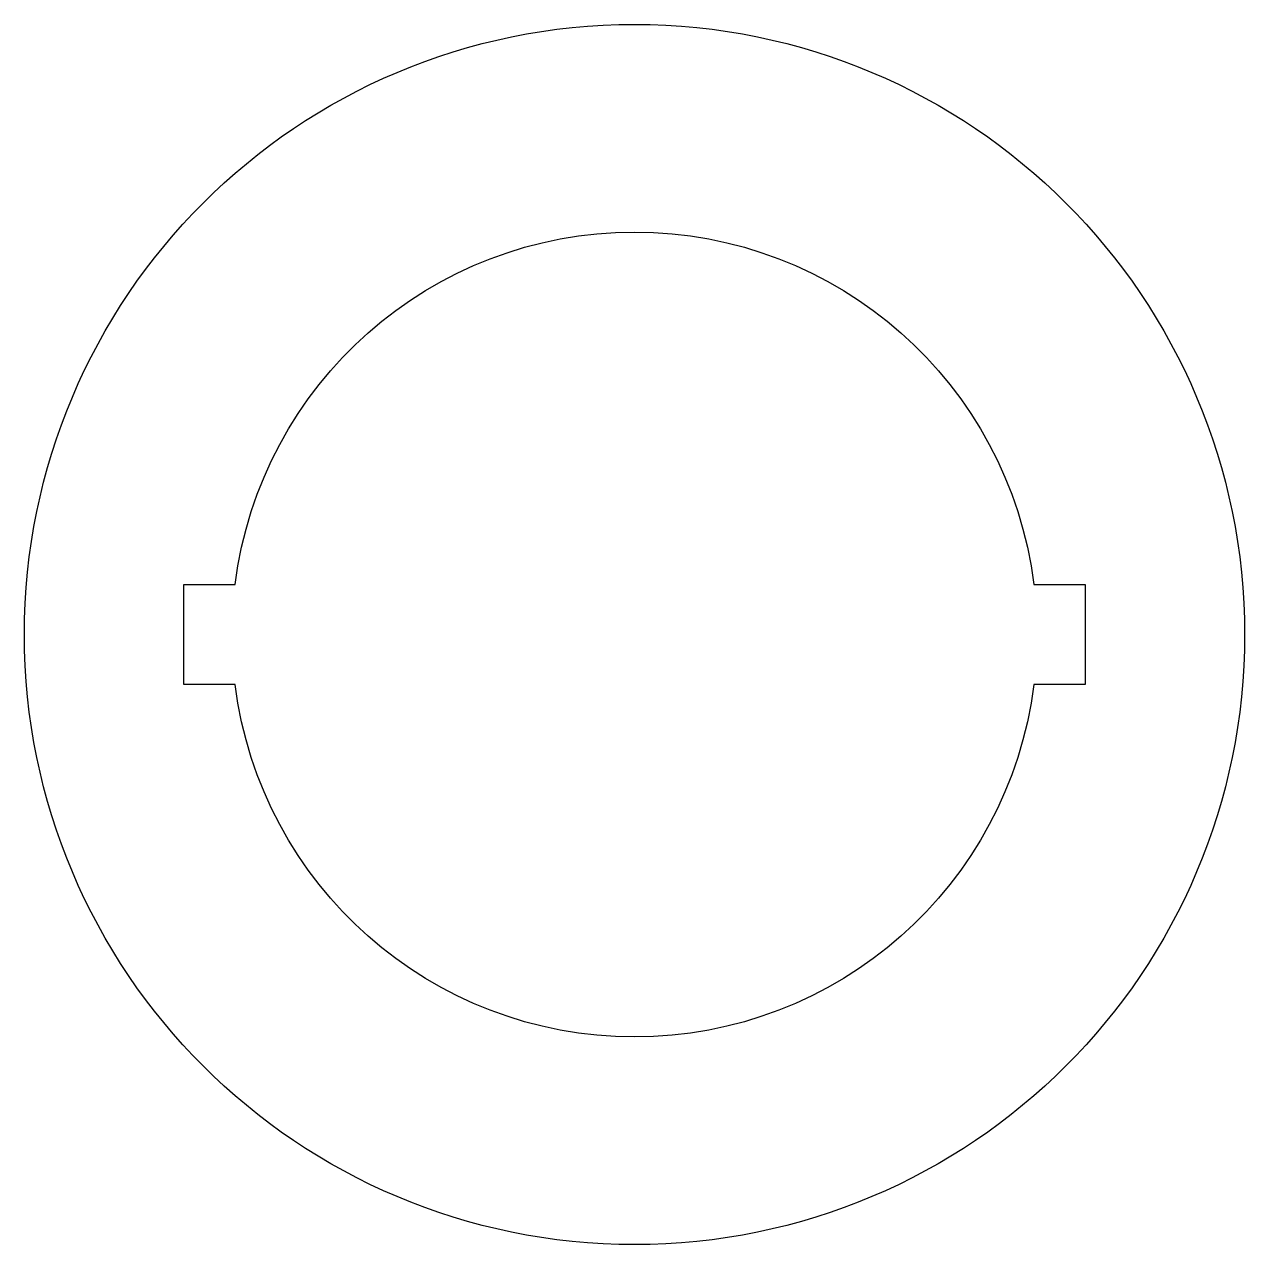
# Model space of a CAD drawing. Header units: millimetres. Extents: x 153.4 to 226.6, y 363.4 to 436.6.
import ezdxf

# ---------------------------------------------------------------- set-up
doc = ezdxf.new("R2010")
doc.units = ezdxf.units.MM
doc.layers.add('CUTOUTS', color=1, linetype='CONTINUOUS')
doc.layers.add('PERIMETER', color=5, linetype='CONTINUOUS')

msp = doc.modelspace()

# ---------------------------------------------------------------- linework, layer by layer
at = {"layer": 'CUTOUTS'}
msp.add_lwpolyline([(166.023, 396.995), (162.93, 396.995), (162.93, 403.005), (166.023, 403.005, -0.882512), (213.977, 403.005), (217.07, 403.005), (217.07, 396.995), (213.977, 396.995, -0.882493)], format="xyb", close=True, dxfattribs=at)
at = {"layer": 'PERIMETER'}
msp.add_circle((190, 400), 36.633, dxfattribs=at)

doc.saveas('drawing.dxf')
